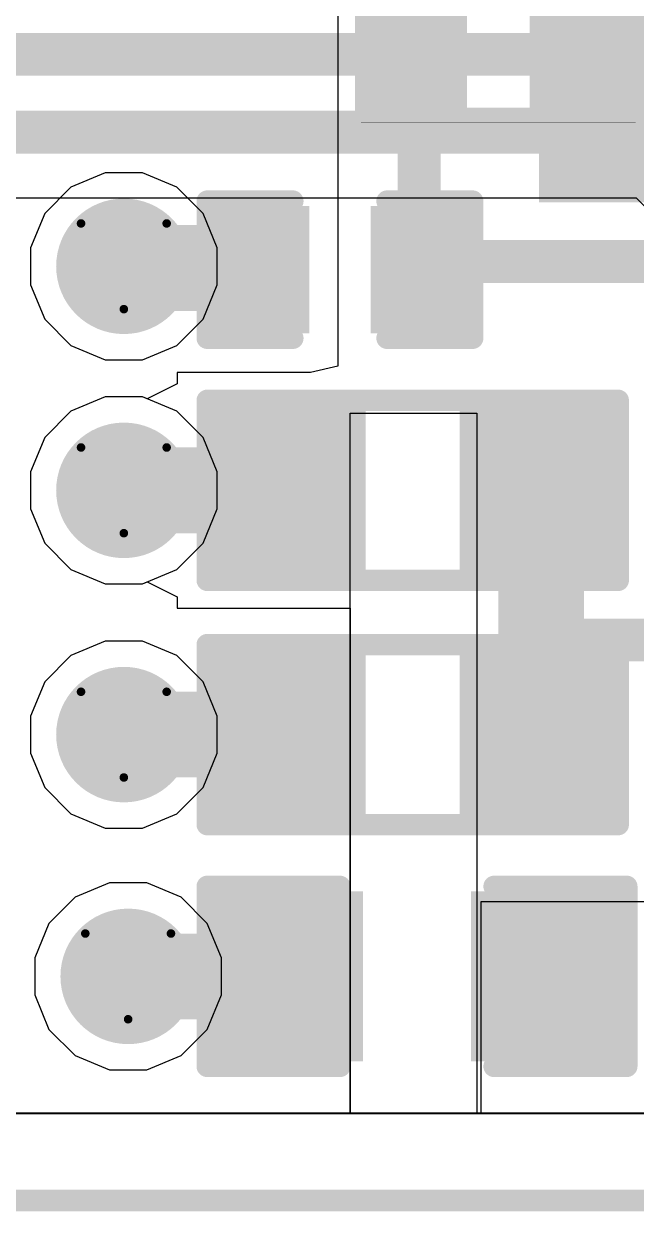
# Model space of a CAD drawing. Header units: inches. Extents: x -6 to 385, y -2 to 98.
# Drawn here: x 12.94 to 16.58, y -0.06 to 6.97 of the extents above; entities that cross this region are included whole.
import ezdxf

# ---------------------------------------------------------------- set-up
doc = ezdxf.new("R2010")
doc.units = ezdxf.units.IN
for name, color, linetype in [('Board outline', 216, 'Continuous'), ('Bottom Layer', 5, 'Continuous'), ('Bottom Overlay', 54, 'Continuous'), ('Bottom Paste', 16, 'Continuous'), ('Bottom Solder', 6, 'Continuous'), ('Drill Drawing', 1, 'Continuous'), ('Layer 1', 16, 'Continuous'), ('Layer 2', 76, 'Continuous'), ('Top Layer', 1, 'Continuous'), ('Top Solder', 216, 'Continuous'), ('Via Holes', 16, 'Continuous')]:
    doc.layers.add(name, color=color, linetype=linetype)

# ---------------------------------------------------------------- blocks, each defined once
blk = doc.blocks.new('R___0603_B_45')
at = {"layer": 'Bottom Layer'}
for points in [[(-1.143, -0.4445), (-1.143, 0.4445), (-0.381, 0.4445), (-0.381, -0.4445)], [(0.381, -0.4445), (0.381, 0.4445), (1.143, 0.4445), (1.143, -0.4445)]]:
    blk.add_hatch(color=5, dxfattribs=at).paths.add_polyline_path(points)
at = {"layer": 'Bottom Paste'}
for points in [[(-1.143, -0.4445), (-1.143, 0.4445), (-0.381, 0.4445), (-0.381, -0.4445)], [(0.381, -0.4445), (0.381, 0.4445), (1.143, 0.4445), (1.143, -0.4445)]]:
    blk.add_hatch(color=16, dxfattribs=at).paths.add_polyline_path(points)
at = {"layer": 'Bottom Solder'}
for points in [[(-1.2446, -0.5461), (-1.2446, 0.5461), (-0.2794, 0.5461), (-0.2794, -0.5461)], [(0.2794, -0.5461), (0.2794, 0.5461), (1.2446, 0.5461), (1.2446, -0.5461)]]:
    blk.add_hatch(color=6, dxfattribs=at).paths.add_polyline_path(points)
at = {"layer": 'Bottom Overlay'}
for points in [[(-1.2192, -0.5334, 0.127, 0.127, 0), (-1.2192, 0.5334, 0.127, 0.127, 0)], [(1.2192, 0.5334, 0.127, 0.127, 0), (-1.2192, 0.5334, 0.127, 0.127, 0)], [(1.2192, 0.5334, 0.127, 0.127, 0), (1.2192, -0.5334, 0.127, 0.127, 0)], [(1.2192, -0.5334, 0.127, 0.127, 0), (-1.2192, -0.5334, 0.127, 0.127, 0)]]:
    blk.add_lwpolyline(points, format="xyseb", dxfattribs=at)
for points in [[(-1.251, 0.5334, 0.0635, 0.0635, 1), (-1.1875, 0.5334, 0.0635, 0.0635, 1)], [(-1.251, 0.5334, 0.0635, 0.0635, 1), (-1.1875, 0.5334, 0.0635, 0.0635, 1)], [(1.1875, 0.5334, 0.0635, 0.0635, 1), (1.251, 0.5334, 0.0635, 0.0635, 1)], [(1.1875, 0.5334, 0.0635, 0.0635, 1), (1.251, 0.5334, 0.0635, 0.0635, 1)], [(-1.251, -0.5334, 0.0635, 0.0635, 1), (-1.1874, -0.5334, 0.0635, 0.0635, 1)], [(-1.251, -0.5334, 0.0635, 0.0635, 1), (-1.1874, -0.5334, 0.0635, 0.0635, 1)], [(1.1874, -0.5334, 0.0635, 0.0635, 1), (1.251, -0.5334, 0.0635, 0.0635, 1)], [(1.1874, -0.5334, 0.0635, 0.0635, 1), (1.251, -0.5334, 0.0635, 0.0635, 1)]]:
    blk.add_lwpolyline(points, format="xyseb", close=True, dxfattribs=at)
blk = doc.blocks.new('R___0603_B_46')
at = {"layer": 'Bottom Layer'}
for points in [[(-1.143, -0.4445), (-1.143, 0.4445), (-0.381, 0.4445), (-0.381, -0.4445)], [(0.381, -0.4445), (0.381, 0.4445), (1.143, 0.4445), (1.143, -0.4445)]]:
    blk.add_hatch(color=5, dxfattribs=at).paths.add_polyline_path(points)
at = {"layer": 'Bottom Paste'}
for points in [[(-1.143, -0.4445), (-1.143, 0.4445), (-0.381, 0.4445), (-0.381, -0.4445)], [(0.381, -0.4445), (0.381, 0.4445), (1.143, 0.4445), (1.143, -0.4445)]]:
    blk.add_hatch(color=16, dxfattribs=at).paths.add_polyline_path(points)
at = {"layer": 'Bottom Solder'}
for points in [[(-1.2446, -0.5461), (-1.2446, 0.5461), (-0.2794, 0.5461), (-0.2794, -0.5461)], [(0.2794, -0.5461), (0.2794, 0.5461), (1.2446, 0.5461), (1.2446, -0.5461)]]:
    blk.add_hatch(color=6, dxfattribs=at).paths.add_polyline_path(points)
at = {"layer": 'Bottom Overlay'}
for points in [[(-1.2192, 0.5334, 0.127, 0.127, 0), (-1.2192, -0.5334, 0.127, 0.127, 0)], [(1.2192, 0.5334, 0.127, 0.127, 0), (-1.2192, 0.5334, 0.127, 0.127, 0)], [(1.2192, -0.5334, 0.127, 0.127, 0), (1.2192, 0.5334, 0.127, 0.127, 0)], [(1.2192, -0.5334, 0.127, 0.127, 0), (-1.2192, -0.5334, 0.127, 0.127, 0)]]:
    blk.add_lwpolyline(points, format="xyseb", dxfattribs=at)
for points in [[(-1.251, 0.5334, 0.0635, 0.0635, 1), (-1.1875, 0.5334, 0.0635, 0.0635, 1)], [(-1.251, 0.5334, 0.0635, 0.0635, 1), (-1.1875, 0.5334, 0.0635, 0.0635, 1)], [(1.1874, 0.5334, 0.0635, 0.0635, 1), (1.251, 0.5334, 0.0635, 0.0635, 1)], [(1.1874, 0.5334, 0.0635, 0.0635, 1), (1.251, 0.5334, 0.0635, 0.0635, 1)], [(-1.251, -0.5334, 0.0635, 0.0635, 1), (-1.1875, -0.5334, 0.0635, 0.0635, 1)], [(-1.251, -0.5334, 0.0635, 0.0635, 1), (-1.1875, -0.5334, 0.0635, 0.0635, 1)], [(1.1875, -0.5334, 0.0635, 0.0635, 1), (1.251, -0.5334, 0.0635, 0.0635, 1)], [(1.1875, -0.5334, 0.0635, 0.0635, 1), (1.251, -0.5334, 0.0635, 0.0635, 1)]]:
    blk.add_lwpolyline(points, format="xyseb", close=True, dxfattribs=at)
blk = doc.blocks.new('R___0402_B_47')
at = {"layer": 'Bottom Layer'}
for points in [[(-0.2413, 0.3175), (-0.2413, -0.3175), (-0.6985, -0.3175), (-0.6985, 0.3175)], [(0.6985, 0.3175), (0.6985, -0.3175), (0.2413, -0.3175), (0.2413, 0.3175)]]:
    blk.add_hatch(color=5, dxfattribs=at).paths.add_polyline_path(points)
at = {"layer": 'Bottom Paste'}
for points in [[(-0.2413, 0.3175), (-0.2413, -0.3175), (-0.6985, -0.3175), (-0.6985, 0.3175)], [(0.6985, 0.3175), (0.6985, -0.3175), (0.2413, -0.3175), (0.2413, 0.3175)]]:
    blk.add_hatch(color=16, dxfattribs=at).paths.add_polyline_path(points)
at = {"layer": 'Bottom Solder'}
for points in [[(-0.1863, 0.3725), (-0.1863, -0.3725), (-0.7535, -0.3725), (-0.7535, 0.3725)], [(0.7535, 0.3725), (0.7535, -0.3725), (0.1863, -0.3725), (0.1863, 0.3725)]]:
    blk.add_hatch(color=6, dxfattribs=at).paths.add_polyline_path(points)
at = {"layer": 'Bottom Overlay'}
for points in [[(-0.7874, 0.4064, 0.127, 0.127, 0), (-0.7874, -0.4064, 0.127, 0.127, 0)], [(0.7874, 0.4064, 0.127, 0.127, 0), (-0.7874, 0.4064, 0.127, 0.127, 0)], [(0.8128, 0.4318, 0.00323, 0.00323, 0), (-0.8128, 0.4318, 0.00323, 0.00323, 0)], [(0.7874, 0.4064, 0.127, 0.127, 0), (0.7874, -0.4064, 0.127, 0.127, 0)], [(0.7874, -0.4064, 0.127, 0.127, 0), (-0.7874, -0.4064, 0.127, 0.127, 0)]]:
    blk.add_lwpolyline(points, format="xyseb", dxfattribs=at)
for points in [[(-0.8192, 0.4064, 0.0635, 0.0635, 1), (-0.7557, 0.4064, 0.0635, 0.0635, 1)], [(-0.8192, 0.4064, 0.0635, 0.0635, 1), (-0.7557, 0.4064, 0.0635, 0.0635, 1)], [(-0.8136, 0.4318, 0.00161, 0.00161, 1), (-0.812, 0.4318, 0.00161, 0.00161, 1)], [(0.7556, 0.4064, 0.0635, 0.0635, 1), (0.8191, 0.4064, 0.0635, 0.0635, 1)], [(0.7556, 0.4064, 0.0635, 0.0635, 1), (0.8191, 0.4064, 0.0635, 0.0635, 1)], [(0.812, 0.4318, 0.00161, 0.00161, 1), (0.8136, 0.4318, 0.00161, 0.00161, 1)], [(-0.8192, -0.4064, 0.0635, 0.0635, 1), (-0.7557, -0.4064, 0.0635, 0.0635, 1)], [(-0.8192, -0.4064, 0.0635, 0.0635, 1), (-0.7557, -0.4064, 0.0635, 0.0635, 1)], [(0.7556, -0.4064, 0.0635, 0.0635, 1), (0.8191, -0.4064, 0.0635, 0.0635, 1)], [(0.7556, -0.4064, 0.0635, 0.0635, 1), (0.8191, -0.4064, 0.0635, 0.0635, 1)]]:
    blk.add_lwpolyline(points, format="xyseb", close=True, dxfattribs=at)
blk = doc.blocks.new('C___0603_B_86')
at = {"layer": 'Bottom Layer'}
for points in [[(-1.143, -0.4445), (-1.143, 0.4445), (-0.381, 0.4445), (-0.381, -0.4445)], [(0.381, -0.4445), (0.381, 0.4445), (1.143, 0.4445), (1.143, -0.4445)]]:
    blk.add_hatch(color=5, dxfattribs=at).paths.add_polyline_path(points)
at = {"layer": 'Bottom Paste'}
for points in [[(-1.143, -0.4445), (-1.143, 0.4445), (-0.381, 0.4445), (-0.381, -0.4445)], [(0.381, -0.4445), (0.381, 0.4445), (1.143, 0.4445), (1.143, -0.4445)]]:
    blk.add_hatch(color=16, dxfattribs=at).paths.add_polyline_path(points)
at = {"layer": 'Bottom Solder'}
for points in [[(-1.203, -0.5045), (-1.203, 0.5045), (-0.321, 0.5045), (-0.321, -0.5045)], [(0.321, -0.5045), (0.321, 0.5045), (1.203, 0.5045), (1.203, -0.5045)]]:
    blk.add_hatch(color=6, dxfattribs=at).paths.add_polyline_path(points)
at = {"layer": 'Bottom Overlay'}
for points in [[(-1.2446, 0.5334, 0.127, 0.127, 0), (-0.4572, 0.5334, 0.127, 0.127, 0)], [(-1.2446, -0.5334, 0.127, 0.127, 0), (-1.2446, 0.5334, 0.127, 0.127, 0)], [(0.4572, 0.5334, 0.127, 0.127, 0), (1.2446, 0.5334, 0.127, 0.127, 0)], [(1.2446, -0.5334, 0.127, 0.127, 0), (1.2446, 0.5334, 0.127, 0.127, 0)], [(-1.2446, -0.5334, 0.127, 0.127, 0), (-0.4572, -0.5334, 0.127, 0.127, 0)], [(0.4572, -0.5334, 0.127, 0.127, 0), (1.2446, -0.5334, 0.127, 0.127, 0)]]:
    blk.add_lwpolyline(points, format="xyseb", dxfattribs=at)
for points in [[(-1.2764, 0.5334, 0.0635, 0.0635, 1), (-1.2128, 0.5334, 0.0635, 0.0635, 1)], [(-1.2764, 0.5334, 0.0635, 0.0635, 1), (-1.2128, 0.5334, 0.0635, 0.0635, 1)], [(-0.489, 0.5334, 0.0635, 0.0635, 1), (-0.4255, 0.5334, 0.0635, 0.0635, 1)], [(0.4255, 0.5334, 0.0635, 0.0635, 1), (0.489, 0.5334, 0.0635, 0.0635, 1)], [(1.2129, 0.5334, 0.0635, 0.0635, 1), (1.2764, 0.5334, 0.0635, 0.0635, 1)], [(1.2129, 0.5334, 0.0635, 0.0635, 1), (1.2764, 0.5334, 0.0635, 0.0635, 1)], [(-1.2764, -0.5334, 0.0635, 0.0635, 1), (-1.2128, -0.5334, 0.0635, 0.0635, 1)], [(-1.2764, -0.5334, 0.0635, 0.0635, 1), (-1.2128, -0.5334, 0.0635, 0.0635, 1)], [(-0.4889, -0.5334, 0.0635, 0.0635, 1), (-0.4254, -0.5334, 0.0635, 0.0635, 1)], [(0.4255, -0.5334, 0.0635, 0.0635, 1), (0.489, -0.5334, 0.0635, 0.0635, 1)], [(1.2129, -0.5334, 0.0635, 0.0635, 1), (1.2764, -0.5334, 0.0635, 0.0635, 1)], [(1.2129, -0.5334, 0.0635, 0.0635, 1), (1.2764, -0.5334, 0.0635, 0.0635, 1)]]:
    blk.add_lwpolyline(points, format="xyseb", close=True, dxfattribs=at)
blk = doc.blocks.new('C___0402_B_89')
at = {"layer": 'Bottom Layer'}
for points in [[(-0.2413, 0.3175), (-0.2413, -0.3175), (-0.6985, -0.3175), (-0.6985, 0.3175)], [(0.6985, 0.3175), (0.6985, -0.3175), (0.2413, -0.3175), (0.2413, 0.3175)]]:
    blk.add_hatch(color=5, dxfattribs=at).paths.add_polyline_path(points)
at = {"layer": 'Bottom Paste'}
for points in [[(-0.2413, 0.3175), (-0.2413, -0.3175), (-0.6985, -0.3175), (-0.6985, 0.3175)], [(0.6985, 0.3175), (0.6985, -0.3175), (0.2413, -0.3175), (0.2413, 0.3175)]]:
    blk.add_hatch(color=16, dxfattribs=at).paths.add_polyline_path(points)
at = {"layer": 'Bottom Solder'}
for points in [[(-0.1813, 0.3775), (-0.1813, -0.3775), (-0.7585, -0.3775), (-0.7585, 0.3775)], [(0.7585, 0.3775), (0.7585, -0.3775), (0.1813, -0.3775), (0.1813, 0.3775)]]:
    blk.add_hatch(color=6, dxfattribs=at).paths.add_polyline_path(points)
at = {"layer": 'Bottom Overlay'}
for points in [[(-0.7874, -0.4064, 0.127, 0.127, 0), (-0.7874, 0.4064, 0.127, 0.127, 0)], [(-0.7874, 0.4064, 0.127, 0.127, 0), (-0.2794, 0.4064, 0.127, 0.127, 0)], [(0.2794, 0.4064, 0.127, 0.127, 0), (0.7874, 0.4064, 0.127, 0.127, 0)], [(0.7874, -0.4064, 0.127, 0.127, 0), (0.7874, 0.4064, 0.127, 0.127, 0)], [(-0.7874, -0.4064, 0.127, 0.127, 0), (-0.2794, -0.4064, 0.127, 0.127, 0)], [(0.2794, -0.4064, 0.127, 0.127, 0), (0.7874, -0.4064, 0.127, 0.127, 0)]]:
    blk.add_lwpolyline(points, format="xyseb", dxfattribs=at)
for points in [[(-0.8192, 0.4064, 0.0635, 0.0635, 1), (-0.7557, 0.4064, 0.0635, 0.0635, 1)], [(-0.8192, 0.4064, 0.0635, 0.0635, 1), (-0.7557, 0.4064, 0.0635, 0.0635, 1)], [(-0.3112, 0.4064, 0.0635, 0.0635, 1), (-0.2477, 0.4064, 0.0635, 0.0635, 1)], [(0.2476, 0.4064, 0.0635, 0.0635, 1), (0.3111, 0.4064, 0.0635, 0.0635, 1)], [(0.7556, 0.4064, 0.0635, 0.0635, 1), (0.8191, 0.4064, 0.0635, 0.0635, 1)], [(0.7556, 0.4064, 0.0635, 0.0635, 1), (0.8191, 0.4064, 0.0635, 0.0635, 1)], [(-0.8192, -0.4064, 0.0635, 0.0635, 1), (-0.7557, -0.4064, 0.0635, 0.0635, 1)], [(-0.8192, -0.4064, 0.0635, 0.0635, 1), (-0.7557, -0.4064, 0.0635, 0.0635, 1)], [(-0.3112, -0.4064, 0.0635, 0.0635, 1), (-0.2477, -0.4064, 0.0635, 0.0635, 1)], [(0.2476, -0.4064, 0.0635, 0.0635, 1), (0.3111, -0.4064, 0.0635, 0.0635, 1)], [(0.7556, -0.4064, 0.0635, 0.0635, 1), (0.8191, -0.4064, 0.0635, 0.0635, 1)], [(0.7556, -0.4064, 0.0635, 0.0635, 1), (0.8191, -0.4064, 0.0635, 0.0635, 1)]]:
    blk.add_lwpolyline(points, format="xyseb", close=True, dxfattribs=at)

msp = doc.modelspace()

# ---------------------------------------------------------------- hatches: boundary and pattern name
at = {"layer": 'Bottom Layer'}
for points in [[(16.0013, 5.9155), (18.5292, 5.9155), (18.5292, 8.5852), (16.0013, 8.5852)], [(15.81, 2.317), (16.395, 2.317), (16.395, 3.3586), (15.81, 3.3586)]]:
    msp.add_hatch(color=5, dxfattribs=at).paths.add_polyline_path(points)
h = msp.add_hatch(color=5, dxfattribs=at)
edge = h.paths.add_edge_path()
edge.add_arc((13.5382, 5.5372), 0.3, 0, 360)
h = msp.add_hatch(color=5, dxfattribs=at)
edge = h.paths.add_edge_path()
edge.add_arc((13.5382, 4.2093), 0.3, 0, 360)
h = msp.add_hatch(color=5, dxfattribs=at)
edge = h.paths.add_edge_path()
edge.add_arc((13.5382, 2.7615), 0.3, 0, 360)
h = msp.add_hatch(color=5, dxfattribs=at)
edge = h.paths.add_edge_path()
edge.add_arc((13.5636, 1.3286), 0.3, 0, 360)
at = {"layer": 'Bottom Solder'}
h = msp.add_hatch(color=6, dxfattribs=at)
edge = h.paths.add_edge_path()
edge.add_arc((13.5382, 5.5372), 0.4016, 0, 360)
h = msp.add_hatch(color=6, dxfattribs=at)
edge = h.paths.add_edge_path()
edge.add_arc((13.5382, 4.2093), 0.4016, 0, 360)
h = msp.add_hatch(color=6, dxfattribs=at)
edge = h.paths.add_edge_path()
edge.add_arc((13.5382, 2.7615), 0.4016, 0, 360)
h = msp.add_hatch(color=6, dxfattribs=at)
edge = h.paths.add_edge_path()
edge.add_arc((13.5636, 1.3286), 0.4016, 0, 360)
at = {"layer": 'Layer 1'}
h = msp.add_hatch(color=16, dxfattribs=at)
edge = h.paths.add_edge_path()
edge.add_arc((13.5382, 5.5372), 0.3, 0, 360)
h = msp.add_hatch(color=16, dxfattribs=at)
edge = h.paths.add_edge_path()
edge.add_arc((13.5382, 4.2093), 0.3, 0, 360)
h = msp.add_hatch(color=16, dxfattribs=at)
edge = h.paths.add_edge_path()
edge.add_arc((13.5382, 2.7615), 0.3, 0, 360)
h = msp.add_hatch(color=16, dxfattribs=at)
edge = h.paths.add_edge_path()
edge.add_arc((13.5636, 1.3286), 0.3, 0, 360)
at = {"layer": 'Layer 2'}
h = msp.add_hatch(color=76, dxfattribs=at)
edge = h.paths.add_edge_path()
edge.add_arc((13.5382, 5.5372), 0.3, 0, 360)
h = msp.add_hatch(color=76, dxfattribs=at)
edge = h.paths.add_edge_path()
edge.add_arc((13.5382, 4.2093), 0.3, 0, 360)
h = msp.add_hatch(color=76, dxfattribs=at)
edge = h.paths.add_edge_path()
edge.add_arc((13.5382, 2.7615), 0.3, 0, 360)
h = msp.add_hatch(color=76, dxfattribs=at)
edge = h.paths.add_edge_path()
edge.add_arc((13.5636, 1.3286), 0.3, 0, 360)
at = {"layer": 'Top Layer'}
h = msp.add_hatch(color=1, dxfattribs=at)
edge = h.paths.add_edge_path()
edge.add_arc((13.5382, 5.5372), 0.3, 0, 360)
h = msp.add_hatch(color=1, dxfattribs=at)
edge = h.paths.add_edge_path()
edge.add_arc((13.5382, 4.2093), 0.3, 0, 360)
h = msp.add_hatch(color=1, dxfattribs=at)
edge = h.paths.add_edge_path()
edge.add_arc((13.5382, 2.7615), 0.3, 0, 360)
h = msp.add_hatch(color=1, dxfattribs=at)
edge = h.paths.add_edge_path()
edge.add_arc((13.5636, 1.3286), 0.3, 0, 360)
at = {"layer": 'Top Solder'}
h = msp.add_hatch(color=216, dxfattribs=at)
edge = h.paths.add_edge_path()
edge.add_arc((13.5382, 5.5372), 0.4016, 0, 360)
h = msp.add_hatch(color=216, dxfattribs=at)
edge = h.paths.add_edge_path()
edge.add_arc((13.5382, 4.2093), 0.4016, 0, 360)
h = msp.add_hatch(color=216, dxfattribs=at)
edge = h.paths.add_edge_path()
edge.add_arc((13.5382, 2.7615), 0.4016, 0, 360)
h = msp.add_hatch(color=216, dxfattribs=at)
edge = h.paths.add_edge_path()
edge.add_arc((13.5636, 1.3286), 0.4016, 0, 360)
at = {"layer": 'Via Holes'}
h = msp.add_hatch(color=7, dxfattribs=at)
edge = h.paths.add_edge_path()
edge.add_arc((13.5382, 5.5372), 0.15, 0, 360)
h = msp.add_hatch(color=7, dxfattribs=at)
edge = h.paths.add_edge_path()
edge.add_arc((13.5382, 4.2093), 0.15, 0, 360)
h = msp.add_hatch(color=7, dxfattribs=at)
edge = h.paths.add_edge_path()
edge.add_arc((13.5382, 2.7615), 0.15, 0, 360)
h = msp.add_hatch(color=7, dxfattribs=at)
edge = h.paths.add_edge_path()
edge.add_arc((13.5636, 1.3286), 0.15, 0, 360)

# ---------------------------------------------------------------- linework, layer by layer
at = {"layer": 'Board outline'}
msp.add_lwpolyline([(0, 0, 0.127, 0.127, 0), (23.3744, 0, 0.127, 0.127, 0)], format="xyseb", dxfattribs=at)
at = {"layer": 'Bottom Layer'}
for p, q in [((14.8075, 7.3911), (14.8075, 6.2481)), ((14.8075, 6.2481), (14.8075, 6.2481)), ((14.8075, 6.2481), (14.8075, 6.0887)), ((14.8075, 6.0887), (14.8075, 6.0887)), ((14.8075, 6.0887), (14.8075, 4.9457)), ((14.8075, 4.9457), (14.6454, 4.9078)), ((14.6454, 4.9078), (13.855, 4.9078)), ((13.855, 4.9078), (13.855, 4.84)), ((13.855, 4.84), (13.6772, 4.7514)), ((13.428, 4.7633), (13.2244, 4.679)), ((13.6484, 4.7633), (13.428, 4.7633)), ((13.6772, 4.7514), (13.6484, 4.7633)), ((13.2244, 4.679), (13.0685, 4.5231)), ((14.88, 0.5179), (14.88, 4.6669)), ((14.88, 4.6669), (15.633, 4.6669)), ((15.633, 4.6669), (15.633, 0.5179)), ((13.0685, 4.5231), (12.9842, 4.3195)), ((12.9842, 4.3195), (12.9842, 4.0991)), ((12.9842, 4.0991), (13.0685, 3.8955)), ((13.0685, 3.8955), (13.2244, 3.7396)), ((13.2244, 3.7396), (13.428, 3.6553)), ((13.6484, 3.6553), (13.6772, 3.6672)), ((13.6772, 3.6672), (13.855, 3.5786)), ((13.428, 3.6553), (13.6484, 3.6553)), ((13.855, 3.5786), (13.855, 3.5108)), ((13.855, 3.5108), (14.88, 3.5108)), ((14.88, 3.5108), (14.88, 0.5179)), ((15.6584, 0.5179), (15.6584, 1.7731)), ((15.6584, 1.7731), (16.6558, 1.7731)), ((14.7022, 0.5179), (12.9042, 0.5179)), ((14.88, 0.5179), (14.7022, 0.5179)), ((15.633, 0.5179), (14.88, 0.5179)), ((18.7074, 0.5179), (15.6584, 0.5179))]:
    msp.add_line(p, q, dxfattribs=at)
for points in [[(15.2901, 5.5172, 0.254, 0.254, 0), (15.2901, 6.8196, 0.254, 0.254, 0)], [(13.5382, 5.5372, 0.508, 0.508, 0), (13.5482, 5.5272, 0.508, 0.508, 0)], [(13.5482, 5.5272, 0.508, 0.508, 0), (14.3249, 5.5272, 0.508, 0.508, 0)], [(15.2901, 5.5172, 0.254, 0.254, 0), (15.3385, 5.5656, 0.254, 0.254, 0)], [(15.3385, 5.5656, 0.254, 0.254, 0), (17.4823, 5.5656, 0.254, 0.254, 0)], [(13.5382, 4.2093, 0.508, 0.508, 0), (14.3842, 4.2093, 0.508, 0.508, 0)], [(16.014, 3.3225, 0.508, 0.508, 0), (16.014, 4.2093, 0.508, 0.508, 0)], [(16.014, 2.7615, 0.508, 0.508, 0), (16.014, 3.3225, 0.508, 0.508, 0)], [(16.014, 3.3225, 0.254, 0.254, 0), (18.4474, 3.3225, 0.254, 0.254, 0)], [(13.5382, 2.7615, 0.508, 0.508, 0), (14.3842, 2.7615, 0.508, 0.508, 0)], [(13.5636, 1.3286, 0.508, 0.508, 0), (14.4096, 1.3286, 0.508, 0.508, 0)]]:
    msp.add_lwpolyline(points, format="xyseb", dxfattribs=at)
for points in [[(15.2266, 6.8196, 0.127, 0.127, 1), (15.3536, 6.8196, 0.127, 0.127, 1)], [(13.4112, 5.5372, 0.254, 0.254, 1), (13.6652, 5.5372, 0.254, 0.254, 1)], [(13.4212, 5.5272, 0.254, 0.254, 1), (13.6752, 5.5272, 0.254, 0.254, 1)], [(13.4212, 5.5272, 0.254, 0.254, 1), (13.6752, 5.5272, 0.254, 0.254, 1)], [(14.1979, 5.5272, 0.254, 0.254, 1), (14.4519, 5.5272, 0.254, 0.254, 1)], [(15.2266, 5.5172, 0.127, 0.127, 1), (15.3536, 5.5172, 0.127, 0.127, 1)], [(15.2266, 5.5172, 0.127, 0.127, 1), (15.3536, 5.5172, 0.127, 0.127, 1)], [(15.275, 5.5656, 0.127, 0.127, 1), (15.402, 5.5656, 0.127, 0.127, 1)], [(15.275, 5.5656, 0.127, 0.127, 1), (15.402, 5.5656, 0.127, 0.127, 1)], [(13.4112, 4.2093, 0.254, 0.254, 1), (13.6652, 4.2093, 0.254, 0.254, 1)], [(14.2572, 4.2093, 0.254, 0.254, 1), (14.5112, 4.2093, 0.254, 0.254, 1)], [(15.887, 4.2093, 0.254, 0.254, 1), (16.141, 4.2093, 0.254, 0.254, 1)], [(15.887, 3.3225, 0.254, 0.254, 1), (16.141, 3.3225, 0.254, 0.254, 1)], [(15.887, 3.3225, 0.254, 0.254, 1), (16.141, 3.3225, 0.254, 0.254, 1)], [(15.9505, 3.3225, 0.127, 0.127, 1), (16.0775, 3.3225, 0.127, 0.127, 1)], [(13.4112, 2.7615, 0.254, 0.254, 1), (13.6652, 2.7615, 0.254, 0.254, 1)], [(14.2572, 2.7615, 0.254, 0.254, 1), (14.5112, 2.7615, 0.254, 0.254, 1)], [(15.887, 2.7615, 0.254, 0.254, 1), (16.141, 2.7615, 0.254, 0.254, 1)], [(13.4366, 1.3286, 0.254, 0.254, 1), (13.6906, 1.3286, 0.254, 0.254, 1)], [(14.2826, 1.3286, 0.254, 0.254, 1), (14.5366, 1.3286, 0.254, 0.254, 1)]]:
    msp.add_lwpolyline(points, format="xyseb", close=True, dxfattribs=at)
at = {"layer": 'Drill Drawing'}
for points in [[(13.2842, 5.7912, 0.0508, 0.0508, 0), (13.7922, 5.7912, 0.0508, 0.0508, 0)], [(13.2842, 5.7912, 0.0508, 0.0508, 0), (13.5382, 5.2832, 0.0508, 0.0508, 0)], [(13.5382, 5.2832, 0.0508, 0.0508, 0), (13.7922, 5.7912, 0.0508, 0.0508, 0)], [(13.2842, 4.4633, 0.0508, 0.0508, 0), (13.7922, 4.4633, 0.0508, 0.0508, 0)], [(13.2842, 4.4633, 0.0508, 0.0508, 0), (13.5382, 3.9553, 0.0508, 0.0508, 0)], [(13.5382, 3.9553, 0.0508, 0.0508, 0), (13.7922, 4.4633, 0.0508, 0.0508, 0)], [(13.2842, 3.0155, 0.0508, 0.0508, 0), (13.7922, 3.0155, 0.0508, 0.0508, 0)], [(13.2842, 3.0155, 0.0508, 0.0508, 0), (13.5382, 2.5075, 0.0508, 0.0508, 0)], [(13.5382, 2.5075, 0.0508, 0.0508, 0), (13.7922, 3.0155, 0.0508, 0.0508, 0)], [(13.3096, 1.5826, 0.0508, 0.0508, 0), (13.8176, 1.5826, 0.0508, 0.0508, 0)], [(13.3096, 1.5826, 0.0508, 0.0508, 0), (13.5636, 1.0746, 0.0508, 0.0508, 0)], [(13.5636, 1.0746, 0.0508, 0.0508, 0), (13.8176, 1.5826, 0.0508, 0.0508, 0)]]:
    msp.add_lwpolyline(points, format="xyseb", dxfattribs=at)
for points in [[(13.2715, 5.7912, 0.0254, 0.0254, 1), (13.2969, 5.7912, 0.0254, 0.0254, 1)], [(13.2715, 5.7912, 0.0254, 0.0254, 1), (13.2969, 5.7912, 0.0254, 0.0254, 1)], [(13.7795, 5.7912, 0.0254, 0.0254, 1), (13.8049, 5.7912, 0.0254, 0.0254, 1)], [(13.7795, 5.7912, 0.0254, 0.0254, 1), (13.8049, 5.7912, 0.0254, 0.0254, 1)], [(13.5255, 5.2832, 0.0254, 0.0254, 1), (13.5509, 5.2832, 0.0254, 0.0254, 1)], [(13.5255, 5.2832, 0.0254, 0.0254, 1), (13.5509, 5.2832, 0.0254, 0.0254, 1)], [(13.2715, 4.4633, 0.0254, 0.0254, 1), (13.2969, 4.4633, 0.0254, 0.0254, 1)], [(13.2715, 4.4633, 0.0254, 0.0254, 1), (13.2969, 4.4633, 0.0254, 0.0254, 1)], [(13.7795, 4.4633, 0.0254, 0.0254, 1), (13.8049, 4.4633, 0.0254, 0.0254, 1)], [(13.7795, 4.4633, 0.0254, 0.0254, 1), (13.8049, 4.4633, 0.0254, 0.0254, 1)], [(13.5255, 3.9553, 0.0254, 0.0254, 1), (13.5509, 3.9553, 0.0254, 0.0254, 1)], [(13.5255, 3.9553, 0.0254, 0.0254, 1), (13.5509, 3.9553, 0.0254, 0.0254, 1)], [(13.2715, 3.0155, 0.0254, 0.0254, 1), (13.2969, 3.0155, 0.0254, 0.0254, 1)], [(13.2715, 3.0155, 0.0254, 0.0254, 1), (13.2969, 3.0155, 0.0254, 0.0254, 1)], [(13.7795, 3.0155, 0.0254, 0.0254, 1), (13.8049, 3.0155, 0.0254, 0.0254, 1)], [(13.7795, 3.0155, 0.0254, 0.0254, 1), (13.8049, 3.0155, 0.0254, 0.0254, 1)], [(13.5255, 2.5075, 0.0254, 0.0254, 1), (13.5509, 2.5075, 0.0254, 0.0254, 1)], [(13.5255, 2.5075, 0.0254, 0.0254, 1), (13.5509, 2.5075, 0.0254, 0.0254, 1)], [(13.2969, 1.5826, 0.0254, 0.0254, 1), (13.3223, 1.5826, 0.0254, 0.0254, 1)], [(13.2969, 1.5826, 0.0254, 0.0254, 1), (13.3223, 1.5826, 0.0254, 0.0254, 1)], [(13.8049, 1.5826, 0.0254, 0.0254, 1), (13.8303, 1.5826, 0.0254, 0.0254, 1)], [(13.8049, 1.5826, 0.0254, 0.0254, 1), (13.8303, 1.5826, 0.0254, 0.0254, 1)], [(13.5509, 1.0746, 0.0254, 0.0254, 1), (13.5763, 1.0746, 0.0254, 0.0254, 1)], [(13.5509, 1.0746, 0.0254, 0.0254, 1), (13.5763, 1.0746, 0.0254, 0.0254, 1)]]:
    msp.add_lwpolyline(points, format="xyseb", close=True, dxfattribs=at)
at = {"layer": 'Layer 1'}
for p, q in [((13.428, 4.7633), (13.2244, 4.679)), ((13.6484, 4.7633), (13.428, 4.7633)), ((13.852, 4.679), (13.6484, 4.7633)), ((13.2244, 4.679), (13.0685, 4.5231)), ((14.0079, 4.5231), (13.852, 4.679)), ((13.0685, 4.5231), (12.9842, 4.3195)), ((14.0922, 4.3195), (14.0079, 4.5231)), ((12.9842, 4.3195), (12.9842, 4.0991)), ((14.0922, 4.0991), (14.0922, 4.3195)), ((12.9842, 4.0991), (13.0685, 3.8955)), ((14.0079, 3.8955), (14.0922, 4.0991)), ((13.0685, 3.8955), (13.2244, 3.7396)), ((13.852, 3.7396), (14.0079, 3.8955)), ((13.2244, 3.7396), (13.428, 3.6553)), ((13.6484, 3.6553), (13.852, 3.7396)), ((13.428, 3.6553), (13.6484, 3.6553)), ((22.8565, 0.5179), (0.3017, 0.5179))]:
    msp.add_line(p, q, dxfattribs=at)
at = {"layer": 'Layer 2'}
for p, q in [((13.428, 6.0912), (13.2244, 6.0069)), ((13.6484, 6.0912), (13.428, 6.0912)), ((13.852, 6.0069), (13.6484, 6.0912)), ((13.2244, 6.0069), (13.0685, 5.851)), ((14.0079, 5.851), (13.852, 6.0069)), ((13.0685, 5.851), (12.9842, 5.6474)), ((14.0922, 5.6474), (14.0079, 5.851)), ((12.9842, 5.6474), (12.9842, 5.427)), ((14.0922, 5.427), (14.0922, 5.6474)), ((12.9842, 5.427), (13.0685, 5.2234)), ((14.0079, 5.2234), (14.0922, 5.427)), ((13.0685, 5.2234), (13.2244, 5.0675)), ((13.852, 5.0675), (14.0079, 5.2234)), ((13.2244, 5.0675), (13.428, 4.9832)), ((13.6484, 4.9832), (13.852, 5.0675)), ((13.428, 4.9832), (13.6484, 4.9832)), ((13.428, 3.3155), (13.2244, 3.2312)), ((13.6484, 3.3155), (13.428, 3.3155)), ((13.852, 3.2312), (13.6484, 3.3155)), ((13.2244, 3.2312), (13.0685, 3.0753)), ((14.0079, 3.0753), (13.852, 3.2312)), ((13.0685, 3.0753), (12.9842, 2.8717)), ((14.0922, 2.8717), (14.0079, 3.0753)), ((12.9842, 2.8717), (12.9842, 2.6513)), ((14.0922, 2.6513), (14.0922, 2.8717)), ((12.9842, 2.6513), (13.0685, 2.4477)), ((14.0079, 2.4477), (14.0922, 2.6513)), ((13.0685, 2.4477), (13.2244, 2.2918)), ((13.852, 2.2918), (14.0079, 2.4477)), ((13.2244, 2.2918), (13.428, 2.2075)), ((13.6484, 2.2075), (13.852, 2.2918)), ((13.428, 2.2075), (13.6484, 2.2075)), ((13.4534, 1.8826), (13.2498, 1.7982)), ((13.6738, 1.8826), (13.4534, 1.8826)), ((13.8774, 1.7982), (13.6738, 1.8826)), ((13.2498, 1.7982), (13.0939, 1.6424)), ((14.0333, 1.6424), (13.8774, 1.7982)), ((13.0939, 1.6424), (13.0096, 1.4388)), ((14.1176, 1.4388), (14.0333, 1.6424)), ((13.0096, 1.4388), (13.0096, 1.2184)), ((14.1176, 1.2184), (14.1176, 1.4388)), ((13.0096, 1.2184), (13.0939, 1.0147)), ((14.0333, 1.0147), (14.1176, 1.2184)), ((13.0939, 1.0147), (13.2498, 0.8589)), ((13.8774, 0.8589), (14.0333, 1.0147)), ((13.2498, 0.8589), (13.4534, 0.7746)), ((13.6738, 0.7746), (13.8774, 0.8589)), ((13.4534, 0.7746), (13.6738, 0.7746)), ((22.8397, 0.5137), (11.9808, 0.5137))]:
    msp.add_line(p, q, dxfattribs=at)
at = {"layer": 'Top Layer'}
for p, q in [((0.4937, 5.9437), (16.5781, 5.9437)), ((16.5781, 5.9437), (16.7438, 5.7779)), ((13.428, 4.7633), (13.2244, 4.679)), ((13.6484, 4.7633), (13.428, 4.7633)), ((13.852, 4.679), (13.6484, 4.7633)), ((13.2244, 4.679), (13.0685, 4.5231)), ((14.0079, 4.5231), (13.852, 4.679)), ((13.0685, 4.5231), (12.9842, 4.3195)), ((14.0922, 4.3195), (14.0079, 4.5231)), ((12.9842, 4.3195), (12.9842, 4.0991)), ((14.0922, 4.0991), (14.0922, 4.3195)), ((12.9842, 4.0991), (13.0685, 3.8955)), ((14.0079, 3.8955), (14.0922, 4.0991)), ((13.0685, 3.8955), (13.2244, 3.7396)), ((13.852, 3.7396), (14.0079, 3.8955)), ((13.2244, 3.7396), (13.428, 3.6553)), ((13.6484, 3.6553), (13.852, 3.7396)), ((13.428, 3.6553), (13.6484, 3.6553)), ((22.8565, 0.5179), (12.9042, 0.5179))]:
    msp.add_line(p, q, dxfattribs=at)
for points in [[(4.8654, 6.7932, 0.254, 0.254, 0), (20.0782, 6.7932, 0.254, 0.254, 0)], [(0.2109, 6.3322, 0.254, 0.254, 0), (16.739, 6.3322, 0.254, 0.254, 0)]]:
    msp.add_lwpolyline(points, format="xyseb", dxfattribs=at)

# ---------------------------------------------------------------- block references
at = {"rotation": 180}
for name, p in [('R___0402_B_47', (15.76, 6.8196)), ('R___0603_B_45', (15.252, 4.2093)), ('R___0603_B_46', (15.252, 2.7615))]:
    msp.add_blockref(name, p, dxfattribs=at)
for name, p in [('C___0402_B_89', (14.8202, 5.5172)), ('C___0603_B_86', (15.2774, 1.3286))]:
    msp.add_blockref(name, p)

doc.saveas('drawing.dxf')
